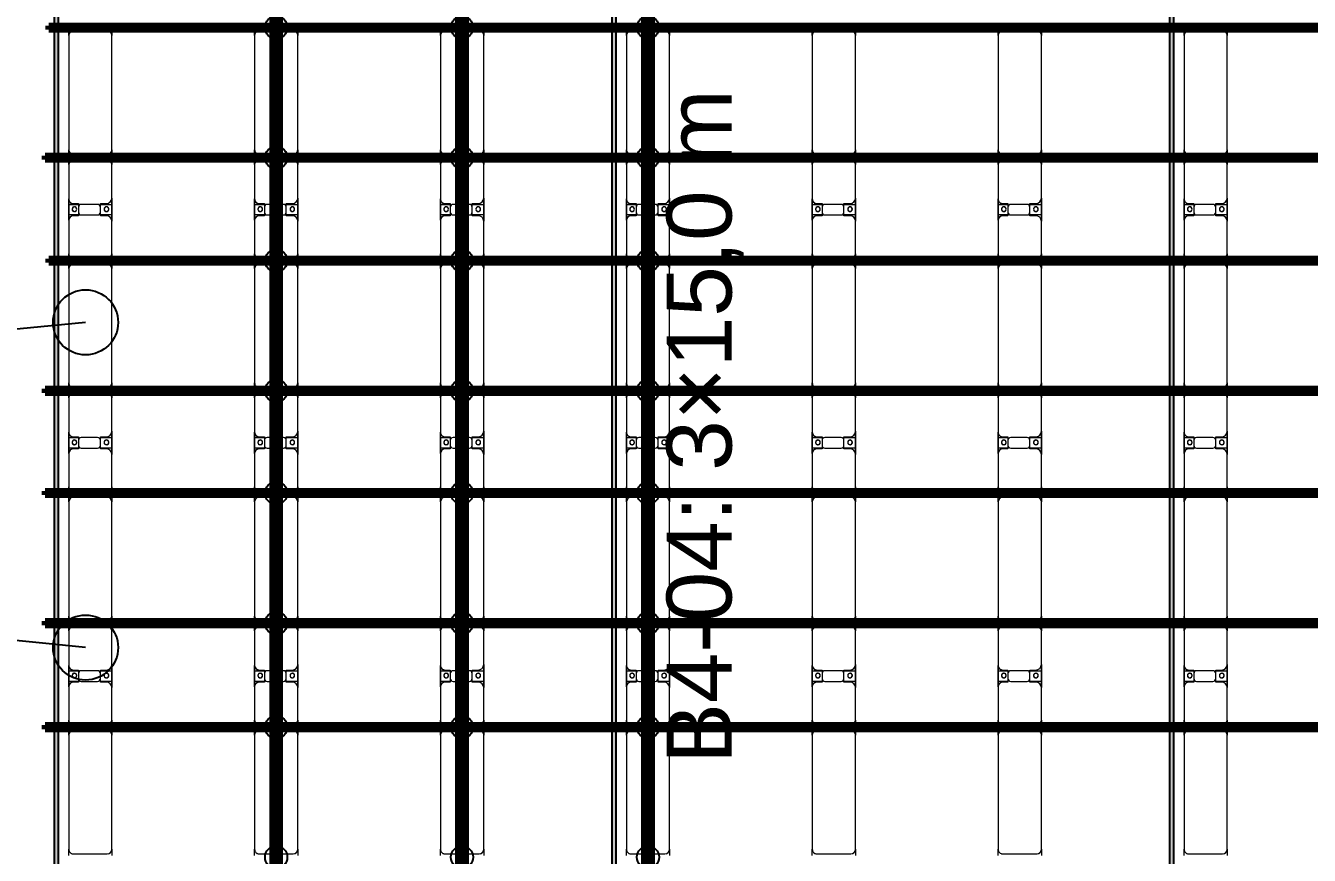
# Model space of a CAD drawing. Header units: millimetres. Extents: x -291190 to 146725, y 19759 to 185158.
# Drawn here: x -283875 to -270064, y 81913 to 90843 of the extents above; entities that cross this region are included whole.
import ezdxf

# ---------------------------------------------------------------- set-up
doc = ezdxf.new("R2010")
doc.units = ezdxf.units.MM
doc.layers.add('A-GENM', color=13, linetype='Continuous', lineweight=9)
doc.layers.add('S-BEAM', color=12, linetype='Continuous', lineweight=9)
for name, color, linetype in [('GC-BICH NEO', 6, 'Continuous'), ('GC-DAY NEO', 5, 'Continuous'), ('GC-GHI CHU', 2, 'Continuous'), ('GC-HOP 40x60 GIA CUONG', 1, 'Continuous')]:
    doc.layers.add(name, color=color, linetype=linetype)
doc.styles.add('GC_VN', font='arial.ttf')

# ---------------------------------------------------------------- blocks, each defined once
blk = doc.blocks.new('Dầm C52 - Dầm C52-73881-KHUNG KẾT CẤU BÈ PIN 4')
at = {"layer": 'S-BEAM', "lineweight": 140}
blk.add_hatch(color=1, dxfattribs=at).paths.add_polyline_path([(-173700, 20), (-174540, 20), (-174540, -20), (174540, -20), (174540, 20), (-171883, 20)])
at = {"layer": 'S-BEAM', "color": 1, "lineweight": 140}
for p, q in [((-174540, 20), (174540, 20)), ((174540, 20), (174540, -20)), ((174540, -20), (-174540, -20))]:
    blk.add_line(p, q, dxfattribs=at)
blk = doc.blocks.new('Dầm C52 - Dầm C52-73882-KHUNG KẾT CẤU BÈ PIN 4')
at = {"layer": 'S-BEAM', "lineweight": 140}
blk.add_hatch(color=1, dxfattribs=at).paths.add_polyline_path([(-173700, 20), (-174540, 20), (-174540, -20), (174501, -20), (174501, 20), (-172792, 20)])
at = {"layer": 'S-BEAM', "color": 1, "lineweight": 140}
for p, q in [((-174540, 20), (174501, 20)), ((174501, 20), (174501, -20)), ((174501, -20), (-174540, -20))]:
    blk.add_line(p, q, dxfattribs=at)
blk = doc.blocks.new('Dầm C52 - Dầm C52-V25-KHUNG KẾT CẤU BÈ PIN 4')
at = {"layer": 'S-BEAM', "lineweight": 140}
blk.add_hatch(color=1, dxfattribs=at).paths.add_polyline_path([(-173700, 20), (-174540, 20), (-174540, -20), (174540, -20), (174540, 20), (-172792, 20)])
at = {"layer": 'S-BEAM', "color": 1, "lineweight": 140}
for p, q in [((-174540, 20), (174540, 20)), ((174540, 20), (174540, -20)), ((174540, -20), (-174540, -20))]:
    blk.add_line(p, q, dxfattribs=at)
blk = doc.blocks.new('Dầm C52 - Dầm C52-V27-KHUNG KẾT CẤU BÈ PIN 4')
at = {"layer": 'S-BEAM', "lineweight": 140}
blk.add_hatch(color=1, dxfattribs=at).paths.add_polyline_path([(-173700, 20), (-174540, 20), (-174540, -20), (174540, -20), (174540, 20), (131423, 20), (131423, 1), (129823, 1), (129823, 20), (-172792, 20)])
at = {"layer": 'S-BEAM', "color": 1, "lineweight": 140}
for p, q in [((131423, 20), (174540, 20)), ((174540, 20), (174540, -20)), ((174540, -20), (-174540, -20))]:
    blk.add_line(p, q, dxfattribs=at)
blk = doc.blocks.new('Dai phao do pin - DẢI PHAO ĐỠ PIN-V47-KHUNG KẾT CẤU BÈ PIN 4')
at = {"layer": 'A-GENM', "color": 7}
for p, q in [((44495, 242), (44560, 242)), ((44495, 242), (44560, 242)), ((44510, 192), (44510, -173)), ((45790, 242), (44560, 242)), ((45790, 242), (45855, 242)), ((45790, 242), (45855, 242)), ((45840, -173), (45840, 192)), ((45895, 242), (45950, 242)), ((45895, 242), (45950, 242)), ((45900, 192), (45900, -173)), ((46310, 242), (45950, 242)), ((46310, 242), (46492, 242)), ((46492, 242), (46310, 242)), ((46370, 118), (46370, 182)), ((46378, 242), (46560, 242)), ((46378, 116), (46378, 242)), ((46560, 242), (46378, 242)), ((46492, 242), (46492, 116)), ((46500, 182), (46500, 118)), ((46910, 242), (46560, 242)), ((46910, 242), (46965, 242)), ((46910, 242), (46965, 242)), ((46960, -173), (46960, 192)), ((47005, 242), (47070, 242)), ((47005, 242), (47070, 242)), ((47020, 192), (47020, -173)), ((48300, 242), (47070, 242)), ((48300, 242), (48365, 242)), ((48300, 242), (48365, 242)), ((48350, -173), (48350, 192)), ((48405, 242), (48460, 242)), ((48405, 242), (48460, 242)), ((48410, 192), (48410, -173)), ((48820, 242), (48460, 242)), ((48820, 242), (49002, 242)), ((49002, 242), (48820, 242)), ((48880, 118), (48880, 182)), ((48888, 242), (49070, 242)), ((48888, 116), (48888, 242)), ((49070, 242), (48888, 242)), ((49002, 242), (49002, 116)), ((49010, 182), (49010, 118)), ((49420, 242), (49070, 242)), ((49420, 242), (49467, 242)), ((49420, 242), (49467, 242)), ((49507, 242), (49580, 242)), ((49507, 242), (49580, 242)), ((49530, 192), (49530, -173)), ((50810, 242), (49580, 242)), ((50810, 242), (50867, 242)), ((50810, 242), (50867, 242)), ((50860, -173), (50860, 192)), ((50907, 242), (50970, 242)), ((50907, 242), (50970, 242)), ((50920, 192), (50920, -173)), ((51330, 242), (50970, 242)), ((51330, 242), (51512, 242)), ((51512, 242), (51330, 242)), ((51390, 118), (51390, 182)), ((51398, 242), (51580, 242)), ((51398, 116), (51398, 242)), ((51580, 242), (51398, 242)), ((51512, 242), (51512, 116)), ((51520, 182), (51520, 118)), ((51930, 242), (51580, 242)), ((51930, 242), (51985, 242)), ((51930, 242), (51985, 242)), ((51980, -173), (51980, 192)), ((52025, 242), (52090, 242)), ((52025, 242), (52090, 242)), ((52040, 192), (52040, -173)), ((53320, 242), (52090, 242)), ((53320, 242), (53385, 242)), ((53320, 242), (53385, 242)), ((53370, -173), (53370, 192)), ((46462, 118), (46370, 118)), ((46378, 88), (46378, -88)), ((46500, 118), (46408, 118)), ((46492, -88), (46492, 88)), ((48972, 118), (48880, 118)), ((48888, 88), (48888, -88)), ((49010, 118), (48918, 118)), ((49002, -88), (49002, 88)), ((51482, 118), (51390, 118)), ((51398, 88), (51398, -88)), ((51520, 118), (51428, 118)), ((51512, -88), (51512, 88)), ((46370, -173), (46370, -118)), ((46370, -118), (46462, -118)), ((46378, -223), (46378, -116)), ((46408, -118), (46500, -118)), ((46492, -116), (46492, -223)), ((46500, -118), (46500, -173)), ((48880, -173), (48880, -118)), ((48880, -118), (48972, -118)), ((48888, -223), (48888, -116)), ((48918, -118), (49010, -118)), ((49002, -116), (49002, -223)), ((49010, -118), (49010, -173)), ((51390, -173), (51390, -118)), ((51390, -118), (51482, -118)), ((51398, -223), (51398, -116)), ((51428, -118), (51520, -118)), ((51512, -116), (51512, -223)), ((51520, -118), (51520, -173)), ((44560, -223), (44495, -223)), ((44560, -223), (44495, -223)), ((44560, -223), (45790, -223)), ((45855, -223), (45790, -223)), ((45855, -223), (45790, -223)), ((45950, -223), (45895, -223)), ((45950, -223), (45895, -223)), ((45950, -223), (46320, -223)), ((46492, -223), (46320, -223)), ((46320, -223), (46492, -223)), ((46378, -169), (46378, -202)), ((46550, -223), (46378, -223)), ((46378, -223), (46550, -223)), ((46550, -223), (46910, -223)), ((46965, -223), (46910, -223)), ((46965, -223), (46910, -223)), ((47070, -223), (47005, -223)), ((47070, -223), (47005, -223)), ((47070, -223), (48300, -223)), ((48365, -223), (48300, -223)), ((48365, -223), (48300, -223)), ((48460, -223), (48405, -223)), ((48460, -223), (48405, -223)), ((48460, -223), (48830, -223)), ((49002, -223), (48830, -223)), ((48830, -223), (49002, -223)), ((48888, -169), (48888, -202)), ((49060, -223), (48888, -223)), ((48888, -223), (49060, -223)), ((49060, -223), (49420, -223)), ((49467, -223), (49420, -223)), ((49467, -223), (49420, -223)), ((49580, -223), (49507, -223)), ((49580, -223), (49507, -223)), ((49580, -223), (50810, -223)), ((50867, -223), (50810, -223)), ((50867, -223), (50810, -223)), ((50970, -223), (50907, -223)), ((50970, -223), (50907, -223)), ((50970, -223), (51340, -223)), ((51512, -223), (51340, -223)), ((51340, -223), (51512, -223)), ((51398, -169), (51398, -202)), ((51570, -223), (51398, -223)), ((51398, -223), (51570, -223)), ((51570, -223), (51930, -223)), ((51985, -223), (51930, -223)), ((51985, -223), (51930, -223)), ((52090, -223), (52025, -223)), ((52090, -223), (52025, -223)), ((52090, -223), (53320, -223)), ((53385, -223), (53320, -223)), ((53385, -223), (53320, -223))]:
    blk.add_line(p, q, dxfattribs=at)
for centre, radius, start, end in [((44560, 192), 50, 90, 180), ((44560, 192), 50, 150, 180), ((44560, 192), 50, 105, 120), ((45790, 192), 50, 45, 90), ((45790, 192), 50, 60, 90), ((45790, 192), 50, 360, 44.9958), ((45790, 192), 50, 15, 30), ((45950, 192), 50, 90, 180), ((45950, 192), 50, 105, 180), ((46310, 182), 60, 360, 90), ((46310, 182), 60, 45, 60), ((46310, 182), 60, 360, 60), ((46310, 182), 60, 45, 60), ((46429, 183), 25, 0, 180), ((46429, 183), 25, 360, 165), ((46429, 183), 25, 180, 360), ((46431, 183), 25, 360, 180), ((46431, 183), 25, 90, 180), ((46431, 183), 25, 180, 0), ((46431, 183), 25, 180, 270), ((46429, 183), 25, 210, 255), ((46429, 183), 25, 270, 360), ((46431, 183), 25, 15, 75), ((46431, 183), 25, 285, 330), ((46560, 182), 60, 90, 180), ((46560, 182), 60, 120, 180), ((46910, 192), 50, 360, 90), ((46910, 192), 50, 360, 75), ((47070, 192), 50, 90, 180), ((47070, 192), 50, 150, 180), ((47070, 192), 50, 105, 120), ((48300, 192), 50, 360, 90), ((48300, 192), 50, 60, 90), ((48300, 192), 50, 15, 30), ((48460, 192), 50, 90, 180), ((48460, 192), 50, 105, 180), ((48820, 182), 60, 360, 90), ((48820, 182), 60, 45, 60), ((48820, 182), 60, 360, 60), ((48820, 182), 60, 45, 60), ((48939, 183), 25, 0, 180), ((48939, 183), 25, 360, 165), ((48939, 183), 25, 180, 0), ((48941, 183), 25, 360, 180), ((48941, 183), 25, 90, 180), ((48941, 183), 25, 180, 0), ((48941, 183), 25, 180, 270), ((48939, 183), 25, 210, 255), ((48939, 183), 25, 270, 360), ((48941, 183), 25, 15, 75), ((48941, 183), 25, 285, 330), ((49070, 182), 60, 90, 180), ((49070, 182), 60, 120, 180), ((49420, 192), 50, 30, 90), ((49420, 192), 50, 30, 75), ((49580, 192), 50, 90, 180), ((49580, 192), 50, 150, 180), ((49580, 192), 50, 105, 120), ((50810, 192), 50, 360, 90), ((50810, 192), 50, 60, 90), ((50810, 192), 50, 15, 30), ((50970, 192), 50, 90, 180), ((50970, 192), 50, 105, 180), ((51330, 182), 60, 360, 90), ((51330, 182), 60, 45, 60), ((51330, 182), 60, 360, 60), ((51330, 182), 60, 45, 60), ((51449, 183), 25, 0, 180), ((51449, 183), 25, 360, 165), ((51449, 183), 25, 180, 0), ((51451, 183), 25, 360, 180), ((51451, 183), 25, 90, 180), ((51451, 183), 25, 180, 0), ((51451, 183), 25, 180, 270), ((51449, 183), 25, 210, 255), ((51449, 183), 25, 270, 360), ((51451, 183), 25, 15, 75), ((51451, 183), 25, 285, 330), ((51580, 182), 60, 90, 180), ((51580, 182), 60, 120, 180), ((51930, 192), 50, 360, 90), ((51930, 192), 50, 360, 75), ((52090, 192), 50, 90, 180), ((52090, 192), 50, 150, 180), ((52090, 192), 50, 105, 120), ((53320, 192), 50, 360, 90), ((53320, 192), 50, 60, 90), ((53320, 192), 50, 15, 30), ((46408, 88), 30, 90, 180), ((46462, 88), 30, 360, 90), ((48918, 88), 30, 90, 180), ((48972, 88), 30, 360, 90), ((51428, 88), 30, 90, 180), ((51482, 88), 30, 360, 90), ((46408, -88), 30, 180, 270), ((46429, -162), 25, 0, 180), ((46429, -162), 25, 105, 165), ((46431, -162), 25, 0, 180), ((46431, -162), 25, 105, 180), ((46429, -162), 25, 360, 75), ((46431, -162), 25, 15, 75), ((46462, -88), 30, 270, 360), ((48918, -88), 30, 180, 270), ((48939, -162), 25, 0, 180), ((48939, -162), 25, 105, 165), ((48941, -162), 25, 0, 180), ((48941, -162), 25, 105, 180), ((48939, -162), 25, 360, 75), ((48941, -162), 25, 15, 75), ((48972, -88), 30, 270, 360), ((51428, -88), 30, 180, 270), ((51449, -162), 25, 0, 180), ((51449, -162), 25, 105, 165), ((51451, -162), 25, 0, 180), ((51451, -162), 25, 105, 180), ((51449, -162), 25, 360, 75), ((51451, -162), 25, 15, 75), ((51482, -88), 30, 270, 360), ((44560, -173), 50, 180, 270), ((44560, -173), 50, 180, 210), ((44560, -173), 50, 240, 270), ((45790, -173), 50, 270, 315), ((45790, -173), 50, 285, 300), ((45790, -173), 50, 315.0042, 360), ((45790, -173), 50, 330, 360), ((45950, -173), 50, 180, 270), ((45950, -173), 50, 180, 255), ((46320, -173), 50, 270, 360), ((46320, -173), 50, 285, 360), ((46320, -173), 50, 315, 0), ((46320, -173), 50, 315, 0), ((46429, -162), 25, 180, 360), ((46429, -162), 25, 195, 360), ((46431, -162), 25, 180, 0), ((46431, -162), 25, 180, 270), ((46431, -162), 25, 285, 345), ((46550, -173), 50, 180, 270), ((46550, -173), 50, 180, 255), ((46550, -173), 50, 210, 225), ((46550, -173), 50, 210, 225), ((46910, -173), 50, 270, 360), ((46910, -173), 50, 285, 360), ((47070, -173), 50, 180, 270), ((47070, -173), 50, 180, 210), ((47070, -173), 50, 240, 270), ((48300, -173), 50, 270, 360), ((48300, -173), 50, 285, 300), ((48300, -173), 50, 330, 360), ((48460, -173), 50, 180, 270), ((48460, -173), 50, 180, 255), ((48830, -173), 50, 270, 360), ((48830, -173), 50, 285, 360), ((48830, -173), 50, 315, 0), ((48830, -173), 50, 315, 0), ((48939, -162), 25, 180, 0), ((48939, -162), 25, 195, 360), ((48941, -162), 25, 180, 0), ((48941, -162), 25, 180, 270), ((48941, -162), 25, 285, 345), ((49060, -173), 50, 180, 270), ((49060, -173), 50, 180, 255), ((49060, -173), 50, 210, 225), ((49060, -173), 50, 210, 225), ((49420, -173), 50, 270, 330), ((49420, -173), 50, 285, 330), ((49580, -173), 50, 180, 270), ((49580, -173), 50, 180, 210), ((49580, -173), 50, 240, 270), ((50810, -173), 50, 270, 360), ((50810, -173), 50, 285, 300), ((50810, -173), 50, 330, 360), ((50970, -173), 50, 180, 270), ((50970, -173), 50, 180, 255), ((51340, -173), 50, 270, 360), ((51340, -173), 50, 285, 360), ((51340, -173), 50, 315, 0), ((51340, -173), 50, 315, 0), ((51449, -162), 25, 180, 0), ((51449, -162), 25, 195, 360), ((51451, -162), 25, 180, 0), ((51451, -162), 25, 180, 270), ((51451, -162), 25, 285, 345), ((51570, -173), 50, 180, 270), ((51570, -173), 50, 180, 255), ((51570, -173), 50, 210, 225), ((51570, -173), 50, 210, 225), ((51930, -173), 50, 270, 360), ((51930, -173), 50, 285, 360), ((52090, -173), 50, 180, 270), ((52090, -173), 50, 180, 210), ((52090, -173), 50, 240, 270), ((53320, -173), 50, 270, 360), ((53320, -173), 50, 285, 300), ((53320, -173), 50, 330, 360)]:
    blk.add_arc(centre, radius, start, end, dxfattribs=at)
blk = doc.blocks.new('Dai phao do pin - DẢI PHAO ĐỠ PIN-V52-KHUNG KẾT CẤU BÈ PIN 4')
at = {"layer": 'A-GENM', "color": 7}
for p, q in [((44495, 242), (44560, 242)), ((44495, 242), (44560, 242)), ((44510, 192), (44510, -173)), ((45790, 242), (44560, 242)), ((45790, 242), (45855, 242)), ((45790, 242), (45855, 242)), ((45840, -173), (45840, 192)), ((45895, 242), (45950, 242)), ((45895, 242), (45950, 242)), ((45900, 192), (45900, -173)), ((46310, 242), (45950, 242)), ((46310, 242), (46492, 242)), ((46492, 242), (46310, 242)), ((46370, 118), (46370, 182)), ((46378, 242), (46560, 242)), ((46378, 116), (46378, 242)), ((46560, 242), (46378, 242)), ((46492, 242), (46492, 116)), ((46500, 182), (46500, 118)), ((46910, 242), (46560, 242)), ((46910, 242), (46965, 242)), ((46910, 242), (46965, 242)), ((46960, -173), (46960, 192)), ((47005, 242), (47070, 242)), ((47005, 242), (47070, 242)), ((47020, 192), (47020, -173)), ((48300, 242), (47070, 242)), ((48300, 242), (48365, 242)), ((48300, 242), (48365, 242)), ((48350, -173), (48350, 192)), ((48405, 242), (48460, 242)), ((48405, 242), (48460, 242)), ((48410, 192), (48410, -173)), ((48820, 242), (48460, 242)), ((48820, 242), (49002, 242)), ((49002, 242), (48820, 242)), ((48880, 118), (48880, 182)), ((48888, 242), (49070, 242)), ((48888, 116), (48888, 242)), ((49070, 242), (48888, 242)), ((49002, 242), (49002, 116)), ((49010, 182), (49010, 118)), ((49420, 242), (49070, 242)), ((49420, 242), (49467, 242)), ((49420, 242), (49467, 242)), ((49507, 242), (49580, 242)), ((49507, 242), (49580, 242)), ((49530, 192), (49530, -173)), ((50810, 242), (49580, 242)), ((50810, 242), (50867, 242)), ((50810, 242), (50867, 242)), ((50860, -173), (50860, 192)), ((50907, 242), (50970, 242)), ((50907, 242), (50970, 242)), ((50920, 192), (50920, -173)), ((51330, 242), (50970, 242)), ((51330, 242), (51512, 242)), ((51512, 242), (51330, 242)), ((51390, 118), (51390, 182)), ((51398, 242), (51580, 242)), ((51398, 116), (51398, 242)), ((51580, 242), (51398, 242)), ((51512, 242), (51512, 116)), ((51520, 182), (51520, 118)), ((51930, 242), (51580, 242)), ((51930, 242), (51985, 242)), ((51930, 242), (51985, 242)), ((51980, -173), (51980, 192)), ((52025, 242), (52090, 242)), ((52025, 242), (52090, 242)), ((52040, 192), (52040, -173)), ((53320, 242), (52090, 242)), ((53320, 242), (53385, 242)), ((53320, 242), (53385, 242)), ((53370, -173), (53370, 192)), ((46462, 118), (46370, 118)), ((46378, 88), (46378, -88)), ((46500, 118), (46408, 118)), ((46492, -88), (46492, 88)), ((48972, 118), (48880, 118)), ((48888, 88), (48888, -88)), ((49010, 118), (48918, 118)), ((49002, -88), (49002, 88)), ((51482, 118), (51390, 118)), ((51398, 88), (51398, -88)), ((51520, 118), (51428, 118)), ((51512, -88), (51512, 88)), ((46370, -173), (46370, -118)), ((46370, -118), (46462, -118)), ((46378, -223), (46378, -116)), ((46408, -118), (46500, -118)), ((46492, -116), (46492, -223)), ((46500, -118), (46500, -173)), ((48880, -173), (48880, -118)), ((48880, -118), (48972, -118)), ((48888, -223), (48888, -116)), ((48918, -118), (49010, -118)), ((49002, -116), (49002, -223)), ((49010, -118), (49010, -173)), ((51390, -173), (51390, -118)), ((51390, -118), (51482, -118)), ((51398, -223), (51398, -116)), ((51428, -118), (51520, -118)), ((51512, -116), (51512, -223)), ((51520, -118), (51520, -173)), ((44560, -223), (44495, -223)), ((44560, -223), (44495, -223)), ((44560, -223), (45790, -223)), ((45855, -223), (45790, -223)), ((45855, -223), (45790, -223)), ((45950, -223), (45895, -223)), ((45950, -223), (45895, -223)), ((45950, -223), (46320, -223)), ((46492, -223), (46320, -223)), ((46320, -223), (46492, -223)), ((46378, -169), (46378, -202)), ((46550, -223), (46378, -223)), ((46378, -223), (46550, -223)), ((46550, -223), (46910, -223)), ((46965, -223), (46910, -223)), ((46965, -223), (46910, -223)), ((47070, -223), (47005, -223)), ((47070, -223), (47005, -223)), ((47070, -223), (48300, -223)), ((48365, -223), (48300, -223)), ((48365, -223), (48300, -223)), ((48460, -223), (48405, -223)), ((48460, -223), (48405, -223)), ((48460, -223), (48830, -223)), ((49002, -223), (48830, -223)), ((48830, -223), (49002, -223)), ((48888, -169), (48888, -202)), ((49060, -223), (48888, -223)), ((48888, -223), (49060, -223)), ((49060, -223), (49420, -223)), ((49467, -223), (49420, -223)), ((49467, -223), (49420, -223)), ((49580, -223), (49507, -223)), ((49580, -223), (49507, -223)), ((49580, -223), (50810, -223)), ((50867, -223), (50810, -223)), ((50867, -223), (50810, -223)), ((50970, -223), (50907, -223)), ((50970, -223), (50907, -223)), ((50970, -223), (51340, -223)), ((51512, -223), (51340, -223)), ((51340, -223), (51512, -223)), ((51398, -169), (51398, -202)), ((51570, -223), (51398, -223)), ((51398, -223), (51570, -223)), ((51570, -223), (51930, -223)), ((51985, -223), (51930, -223)), ((51985, -223), (51930, -223)), ((52090, -223), (52025, -223)), ((52090, -223), (52025, -223)), ((52090, -223), (53320, -223)), ((53385, -223), (53320, -223)), ((53385, -223), (53320, -223))]:
    blk.add_line(p, q, dxfattribs=at)
for centre, radius, start, end in [((44560, 192), 50, 90, 180), ((44560, 192), 50, 150, 180), ((44560, 192), 50, 105, 120), ((45790, 192), 50, 45, 90), ((45790, 192), 50, 60, 90), ((45790, 192), 50, 360, 44.9958), ((45790, 192), 50, 15, 30), ((45950, 192), 50, 90, 180), ((45950, 192), 50, 105, 180), ((46310, 182), 60, 360, 90), ((46310, 182), 60, 45, 60), ((46310, 182), 60, 360, 60), ((46310, 182), 60, 45, 60), ((46429, 183), 25, 0, 180), ((46429, 183), 25, 360, 165), ((46429, 183), 25, 180, 360), ((46431, 183), 25, 360, 180), ((46431, 183), 25, 90, 180), ((46431, 183), 25, 180, 0), ((46431, 183), 25, 180, 270), ((46429, 183), 25, 210, 255), ((46429, 183), 25, 270, 360), ((46431, 183), 25, 15, 75), ((46431, 183), 25, 285, 330), ((46560, 182), 60, 90, 180), ((46560, 182), 60, 120, 180), ((46910, 192), 50, 360, 90), ((46910, 192), 50, 360, 75), ((47070, 192), 50, 90, 180), ((47070, 192), 50, 150, 180), ((47070, 192), 50, 105, 120), ((48300, 192), 50, 360, 90), ((48300, 192), 50, 60, 90), ((48300, 192), 50, 15, 30), ((48460, 192), 50, 90, 180), ((48460, 192), 50, 105, 180), ((48820, 182), 60, 360, 90), ((48820, 182), 60, 45, 60), ((48820, 182), 60, 360, 60), ((48820, 182), 60, 45, 60), ((48939, 183), 25, 0, 180), ((48939, 183), 25, 360, 165), ((48939, 183), 25, 180, 0), ((48941, 183), 25, 360, 180), ((48941, 183), 25, 90, 180), ((48941, 183), 25, 180, 0), ((48941, 183), 25, 180, 270), ((48939, 183), 25, 210, 255), ((48939, 183), 25, 270, 360), ((48941, 183), 25, 15, 75), ((48941, 183), 25, 285, 330), ((49070, 182), 60, 90, 180), ((49070, 182), 60, 120, 180), ((49420, 192), 50, 30, 90), ((49420, 192), 50, 30, 75), ((49580, 192), 50, 90, 180), ((49580, 192), 50, 150, 180), ((49580, 192), 50, 105, 120), ((50810, 192), 50, 360, 90), ((50810, 192), 50, 60, 90), ((50810, 192), 50, 15, 30), ((50970, 192), 50, 90, 180), ((50970, 192), 50, 105, 180), ((51330, 182), 60, 360, 90), ((51330, 182), 60, 45, 60), ((51330, 182), 60, 360, 60), ((51330, 182), 60, 45, 60), ((51449, 183), 25, 0, 180), ((51449, 183), 25, 360, 165), ((51449, 183), 25, 180, 0), ((51451, 183), 25, 360, 180), ((51451, 183), 25, 90, 180), ((51451, 183), 25, 180, 0), ((51451, 183), 25, 180, 270), ((51449, 183), 25, 210, 255), ((51449, 183), 25, 270, 360), ((51451, 183), 25, 15, 75), ((51451, 183), 25, 285, 330), ((51580, 182), 60, 90, 180), ((51580, 182), 60, 120, 180), ((51930, 192), 50, 360, 90), ((51930, 192), 50, 360, 75), ((52090, 192), 50, 90, 180), ((52090, 192), 50, 150, 180), ((52090, 192), 50, 105, 120), ((53320, 192), 50, 360, 90), ((53320, 192), 50, 60, 90), ((53320, 192), 50, 15, 30), ((46408, 88), 30, 90, 180), ((46462, 88), 30, 360, 90), ((48918, 88), 30, 90, 180), ((48972, 88), 30, 360, 90), ((51428, 88), 30, 90, 180), ((51482, 88), 30, 360, 90), ((46408, -88), 30, 180, 270), ((46429, -162), 25, 0, 180), ((46429, -162), 25, 105, 165), ((46431, -162), 25, 0, 180), ((46431, -162), 25, 105, 180), ((46429, -162), 25, 360, 75), ((46431, -162), 25, 15, 75), ((46462, -88), 30, 270, 360), ((48918, -88), 30, 180, 270), ((48939, -162), 25, 0, 180), ((48939, -162), 25, 105, 165), ((48941, -162), 25, 0, 180), ((48941, -162), 25, 105, 180), ((48939, -162), 25, 360, 75), ((48941, -162), 25, 15, 75), ((48972, -88), 30, 270, 360), ((51428, -88), 30, 180, 270), ((51449, -162), 25, 0, 180), ((51449, -162), 25, 105, 165), ((51451, -162), 25, 0, 180), ((51451, -162), 25, 105, 180), ((51449, -162), 25, 360, 75), ((51451, -162), 25, 15, 75), ((51482, -88), 30, 270, 360), ((44560, -173), 50, 180, 270), ((44560, -173), 50, 180, 195), ((44560, -173), 50, 240, 270), ((45790, -173), 50, 270, 315), ((45790, -173), 50, 285, 300), ((45790, -173), 50, 315.0042, 360), ((45790, -173), 50, 345, 360), ((45950, -173), 50, 180, 270), ((45950, -173), 50, 180, 255), ((46320, -173), 50, 270, 360), ((46320, -173), 50, 285, 360), ((46320, -173), 50, 315, 0), ((46320, -173), 50, 315, 0), ((46429, -162), 25, 180, 360), ((46429, -162), 25, 195, 360), ((46431, -162), 25, 180, 0), ((46431, -162), 25, 180, 270), ((46431, -162), 25, 285, 345), ((46550, -173), 50, 180, 270), ((46550, -173), 50, 180, 255), ((46550, -173), 50, 210, 225), ((46550, -173), 50, 210, 225), ((46910, -173), 50, 270, 360), ((46910, -173), 50, 285, 360), ((47070, -173), 50, 180, 270), ((47070, -173), 50, 180, 195), ((47070, -173), 50, 240, 270), ((48300, -173), 50, 270, 360), ((48300, -173), 50, 285, 300), ((48300, -173), 50, 345, 360), ((48460, -173), 50, 180, 270), ((48460, -173), 50, 180, 255), ((48830, -173), 50, 270, 360), ((48830, -173), 50, 285, 360), ((48830, -173), 50, 315, 0), ((48830, -173), 50, 315, 0), ((48939, -162), 25, 180, 0), ((48939, -162), 25, 195, 360), ((48941, -162), 25, 180, 0), ((48941, -162), 25, 180, 270), ((48941, -162), 25, 285, 345), ((49060, -173), 50, 180, 270), ((49060, -173), 50, 180, 255), ((49060, -173), 50, 210, 225), ((49060, -173), 50, 210, 225), ((49420, -173), 50, 270, 340.2598), ((49420, -173), 50, 285, 340.2598), ((49580, -173), 50, 180, 270), ((49580, -173), 50, 180, 195), ((49580, -173), 50, 240, 270), ((50810, -173), 50, 270, 360), ((50810, -173), 50, 285, 300), ((50810, -173), 50, 345, 360), ((50970, -173), 50, 180, 270), ((50970, -173), 50, 180, 255), ((51340, -173), 50, 270, 360), ((51340, -173), 50, 285, 360), ((51340, -173), 50, 315, 0), ((51340, -173), 50, 315, 0), ((51449, -162), 25, 180, 0), ((51449, -162), 25, 195, 360), ((51451, -162), 25, 180, 0), ((51451, -162), 25, 180, 270), ((51451, -162), 25, 285, 345), ((51570, -173), 50, 180, 270), ((51570, -173), 50, 180, 255), ((51570, -173), 50, 210, 225), ((51570, -173), 50, 210, 225), ((51930, -173), 50, 270, 360), ((51930, -173), 50, 285, 360), ((52090, -173), 50, 180, 270), ((52090, -173), 50, 180, 195), ((52090, -173), 50, 240, 270), ((53320, -173), 50, 270, 360), ((53320, -173), 50, 285, 300), ((53320, -173), 50, 345, 360)]:
    blk.add_arc(centre, radius, start, end, dxfattribs=at)
blk = doc.blocks.new('Dai phao do pin - DẢI PHAO ĐỠ PIN-V53-KHUNG KẾT CẤU BÈ PIN 4')
at = {"layer": 'A-GENM', "color": 7}
for p, q in [((44495, 242), (44560, 242)), ((44495, 242), (44560, 242)), ((44510, 192), (44510, -173)), ((45790, 242), (44560, 242)), ((45790, 242), (45855, 242)), ((45790, 242), (45855, 242)), ((45840, -173), (45840, 192)), ((45895, 242), (45950, 242)), ((45895, 242), (45950, 242)), ((45900, 192), (45900, -173)), ((46310, 242), (45950, 242)), ((46310, 242), (46492, 242)), ((46492, 242), (46310, 242)), ((46370, 118), (46370, 182)), ((46378, 242), (46560, 242)), ((46378, 116), (46378, 242)), ((46560, 242), (46378, 242)), ((46492, 242), (46492, 116)), ((46500, 182), (46500, 118)), ((46910, 242), (46560, 242)), ((46910, 242), (46965, 242)), ((46910, 242), (46965, 242)), ((46960, -173), (46960, 192)), ((47005, 242), (47070, 242)), ((47005, 242), (47070, 242)), ((47020, 192), (47020, -173)), ((48300, 242), (47070, 242)), ((48300, 242), (48365, 242)), ((48300, 242), (48365, 242)), ((48350, -173), (48350, 192)), ((48405, 242), (48460, 242)), ((48405, 242), (48460, 242)), ((48410, 192), (48410, -173)), ((48820, 242), (48460, 242)), ((48820, 242), (49002, 242)), ((49002, 242), (48820, 242)), ((48880, 118), (48880, 182)), ((48888, 242), (49070, 242)), ((48888, 116), (48888, 242)), ((49070, 242), (48888, 242)), ((49002, 242), (49002, 116)), ((49010, 182), (49010, 118)), ((49420, 242), (49070, 242)), ((49420, 242), (49467, 242)), ((49420, 242), (49467, 242)), ((49507, 242), (49580, 242)), ((49507, 242), (49580, 242)), ((49530, 192), (49530, -173)), ((50810, 242), (49580, 242)), ((50810, 242), (50867, 242)), ((50810, 242), (50867, 242)), ((50860, -173), (50860, 192)), ((50907, 242), (50970, 242)), ((50907, 242), (50970, 242)), ((50920, 192), (50920, -173)), ((51330, 242), (50970, 242)), ((51330, 242), (51512, 242)), ((51512, 242), (51330, 242)), ((51390, 118), (51390, 182)), ((51398, 242), (51580, 242)), ((51398, 116), (51398, 242)), ((51580, 242), (51398, 242)), ((51512, 242), (51512, 116)), ((51520, 182), (51520, 118)), ((51930, 242), (51580, 242)), ((51930, 242), (51985, 242)), ((51930, 242), (51985, 242)), ((51980, -173), (51980, 192)), ((52025, 242), (52090, 242)), ((52025, 242), (52090, 242)), ((52040, 192), (52040, -173)), ((53320, 242), (52090, 242)), ((53320, 242), (53385, 242)), ((53320, 242), (53385, 242)), ((53370, -173), (53370, 192)), ((46462, 118), (46370, 118)), ((46378, 88), (46378, -88)), ((46500, 118), (46408, 118)), ((46492, -88), (46492, 88)), ((48972, 118), (48880, 118)), ((48888, 88), (48888, -88)), ((49010, 118), (48918, 118)), ((49002, -88), (49002, 88)), ((51482, 118), (51390, 118)), ((51398, 88), (51398, -88)), ((51520, 118), (51428, 118)), ((51512, -88), (51512, 88)), ((46370, -173), (46370, -118)), ((46370, -118), (46462, -118)), ((46378, -223), (46378, -116)), ((46408, -118), (46500, -118)), ((46492, -116), (46492, -223)), ((46500, -118), (46500, -173)), ((48880, -173), (48880, -118)), ((48880, -118), (48972, -118)), ((48888, -223), (48888, -116)), ((48918, -118), (49010, -118)), ((49002, -116), (49002, -223)), ((49010, -118), (49010, -173)), ((51390, -173), (51390, -118)), ((51390, -118), (51482, -118)), ((51398, -223), (51398, -116)), ((51428, -118), (51520, -118)), ((51512, -116), (51512, -223)), ((51520, -118), (51520, -173)), ((44560, -223), (44495, -223)), ((44560, -223), (44495, -223)), ((44560, -223), (45790, -223)), ((45855, -223), (45790, -223)), ((45855, -223), (45790, -223)), ((45950, -223), (45895, -223)), ((45950, -223), (45895, -223)), ((45950, -223), (46320, -223)), ((46492, -223), (46320, -223)), ((46320, -223), (46492, -223)), ((46378, -169), (46378, -202)), ((46550, -223), (46378, -223)), ((46378, -223), (46550, -223)), ((46550, -223), (46910, -223)), ((46965, -223), (46910, -223)), ((46965, -223), (46910, -223)), ((47070, -223), (47005, -223)), ((47070, -223), (47005, -223)), ((47070, -223), (48300, -223)), ((48365, -223), (48300, -223)), ((48365, -223), (48300, -223)), ((48460, -223), (48405, -223)), ((48460, -223), (48405, -223)), ((48460, -223), (48830, -223)), ((49002, -223), (48830, -223)), ((48830, -223), (49002, -223)), ((48888, -169), (48888, -202)), ((49060, -223), (48888, -223)), ((48888, -223), (49060, -223)), ((49060, -223), (49420, -223)), ((49467, -223), (49420, -223)), ((49467, -223), (49420, -223)), ((49580, -223), (49507, -223)), ((49580, -223), (49507, -223)), ((49580, -223), (50810, -223)), ((50867, -223), (50810, -223)), ((50867, -223), (50810, -223)), ((50970, -223), (50907, -223)), ((50970, -223), (50907, -223)), ((50970, -223), (51340, -223)), ((51512, -223), (51340, -223)), ((51340, -223), (51512, -223)), ((51398, -169), (51398, -202)), ((51570, -223), (51398, -223)), ((51398, -223), (51570, -223)), ((51570, -223), (51930, -223)), ((51985, -223), (51930, -223)), ((51985, -223), (51930, -223)), ((52090, -223), (52025, -223)), ((52090, -223), (52025, -223)), ((52090, -223), (53320, -223)), ((53385, -223), (53320, -223)), ((53385, -223), (53320, -223))]:
    blk.add_line(p, q, dxfattribs=at)
for centre, radius, start, end in [((44560, 192), 50, 90, 180), ((44560, 192), 50, 150, 180), ((44560, 192), 50, 105, 120), ((45790, 192), 50, 45, 90), ((45790, 192), 50, 60, 90), ((45790, 192), 50, 360, 44.9958), ((45790, 192), 50, 15, 30), ((45950, 192), 50, 90, 180), ((45950, 192), 50, 105, 180), ((46310, 182), 60, 360, 90), ((46310, 182), 60, 45, 60), ((46310, 182), 60, 360, 60), ((46310, 182), 60, 45, 60), ((46429, 183), 25, 0, 180), ((46429, 183), 25, 360, 165), ((46429, 183), 25, 180, 360), ((46431, 183), 25, 360, 180), ((46431, 183), 25, 90, 180), ((46431, 183), 25, 180, 0), ((46431, 183), 25, 180, 270), ((46429, 183), 25, 210, 255), ((46429, 183), 25, 270, 360), ((46431, 183), 25, 15, 75), ((46431, 183), 25, 285, 330), ((46560, 182), 60, 90, 180), ((46560, 182), 60, 120, 180), ((46910, 192), 50, 360, 90), ((46910, 192), 50, 360, 75), ((47070, 192), 50, 90, 180), ((47070, 192), 50, 150, 180), ((47070, 192), 50, 105, 120), ((48300, 192), 50, 360, 90), ((48300, 192), 50, 60, 90), ((48300, 192), 50, 15, 30), ((48460, 192), 50, 90, 180), ((48460, 192), 50, 105, 180), ((48820, 182), 60, 360, 90), ((48820, 182), 60, 45, 60), ((48820, 182), 60, 360, 60), ((48820, 182), 60, 45, 60), ((48939, 183), 25, 0, 180), ((48939, 183), 25, 360, 165), ((48939, 183), 25, 180, 0), ((48941, 183), 25, 360, 180), ((48941, 183), 25, 90, 180), ((48941, 183), 25, 180, 0), ((48941, 183), 25, 180, 270), ((48939, 183), 25, 210, 255), ((48939, 183), 25, 270, 360), ((48941, 183), 25, 15, 75), ((48941, 183), 25, 285, 330), ((49070, 182), 60, 90, 180), ((49070, 182), 60, 120, 180), ((49420, 192), 50, 30, 90), ((49420, 192), 50, 30, 75), ((49580, 192), 50, 90, 180), ((49580, 192), 50, 150, 180), ((49580, 192), 50, 105, 120), ((50810, 192), 50, 360, 90), ((50810, 192), 50, 60, 90), ((50810, 192), 50, 15, 30), ((50970, 192), 50, 90, 180), ((50970, 192), 50, 105, 180), ((51330, 182), 60, 360, 90), ((51330, 182), 60, 45, 60), ((51330, 182), 60, 360, 60), ((51330, 182), 60, 45, 60), ((51449, 183), 25, 0, 180), ((51449, 183), 25, 360, 165), ((51449, 183), 25, 180, 0), ((51451, 183), 25, 360, 180), ((51451, 183), 25, 90, 180), ((51451, 183), 25, 180, 0), ((51451, 183), 25, 180, 270), ((51449, 183), 25, 210, 255), ((51449, 183), 25, 270, 360), ((51451, 183), 25, 15, 75), ((51451, 183), 25, 285, 330), ((51580, 182), 60, 90, 180), ((51580, 182), 60, 120, 180), ((51930, 192), 50, 360, 90), ((51930, 192), 50, 360, 75), ((52090, 192), 50, 90, 180), ((52090, 192), 50, 150, 180), ((52090, 192), 50, 105, 120), ((53320, 192), 50, 360, 90), ((53320, 192), 50, 60, 90), ((53320, 192), 50, 15, 30), ((46408, 88), 30, 90, 180), ((46462, 88), 30, 360, 90), ((48918, 88), 30, 90, 180), ((48972, 88), 30, 360, 90), ((51428, 88), 30, 90, 180), ((51482, 88), 30, 360, 90), ((46408, -88), 30, 180, 270), ((46429, -162), 25, 0, 180), ((46429, -162), 25, 105, 165), ((46431, -162), 25, 0, 180), ((46431, -162), 25, 105, 180), ((46429, -162), 25, 360, 75), ((46431, -162), 25, 15, 75), ((46462, -88), 30, 270, 360), ((48918, -88), 30, 180, 270), ((48939, -162), 25, 0, 180), ((48939, -162), 25, 105, 165), ((48941, -162), 25, 0, 180), ((48941, -162), 25, 105, 180), ((48939, -162), 25, 360, 75), ((48941, -162), 25, 15, 75), ((48972, -88), 30, 270, 360), ((51428, -88), 30, 180, 270), ((51449, -162), 25, 0, 180), ((51449, -162), 25, 105, 165), ((51451, -162), 25, 0, 180), ((51451, -162), 25, 105, 180), ((51449, -162), 25, 360, 75), ((51451, -162), 25, 15, 75), ((51482, -88), 30, 270, 360), ((44560, -173), 50, 180, 270), ((44560, -173), 50, 180, 210), ((44560, -173), 50, 240, 270), ((45790, -173), 50, 270, 315), ((45790, -173), 50, 285, 300), ((45790, -173), 50, 315.0042, 360), ((45790, -173), 50, 330, 360), ((45950, -173), 50, 180, 270), ((45950, -173), 50, 180, 255), ((46320, -173), 50, 270, 360), ((46320, -173), 50, 285, 360), ((46320, -173), 50, 315, 0), ((46320, -173), 50, 315, 0), ((46429, -162), 25, 180, 360), ((46429, -162), 25, 195, 360), ((46431, -162), 25, 180, 0), ((46431, -162), 25, 180, 270), ((46431, -162), 25, 285, 345), ((46550, -173), 50, 180, 270), ((46550, -173), 50, 180, 255), ((46550, -173), 50, 210, 225), ((46550, -173), 50, 210, 225), ((46910, -173), 50, 270, 360), ((46910, -173), 50, 285, 360), ((47070, -173), 50, 180, 270), ((47070, -173), 50, 180, 210), ((47070, -173), 50, 240, 270), ((48300, -173), 50, 270, 360), ((48300, -173), 50, 285, 300), ((48300, -173), 50, 330, 360), ((48460, -173), 50, 180, 270), ((48460, -173), 50, 180, 255), ((48830, -173), 50, 270, 360), ((48830, -173), 50, 285, 360), ((48830, -173), 50, 315, 0), ((48830, -173), 50, 315, 0), ((48939, -162), 25, 180, 0), ((48939, -162), 25, 195, 360), ((48941, -162), 25, 180, 0), ((48941, -162), 25, 180, 270), ((48941, -162), 25, 285, 345), ((49060, -173), 50, 180, 270), ((49060, -173), 50, 180, 255), ((49060, -173), 50, 210, 225), ((49060, -173), 50, 210, 225), ((49420, -173), 50, 270, 330), ((49420, -173), 50, 285, 330), ((49580, -173), 50, 180, 270), ((49580, -173), 50, 180, 210), ((49580, -173), 50, 240, 270), ((50810, -173), 50, 270, 360), ((50810, -173), 50, 285, 300), ((50810, -173), 50, 330, 360), ((50970, -173), 50, 180, 270), ((50970, -173), 50, 180, 255), ((51340, -173), 50, 270, 360), ((51340, -173), 50, 285, 360), ((51340, -173), 50, 315, 0), ((51340, -173), 50, 315, 0), ((51449, -162), 25, 180, 0), ((51449, -162), 25, 195, 360), ((51451, -162), 25, 180, 0), ((51451, -162), 25, 180, 270), ((51451, -162), 25, 285, 345), ((51570, -173), 50, 180, 270), ((51570, -173), 50, 180, 255), ((51570, -173), 50, 210, 225), ((51570, -173), 50, 210, 225), ((51930, -173), 50, 270, 360), ((51930, -173), 50, 285, 360), ((52090, -173), 50, 180, 270), ((52090, -173), 50, 180, 210), ((52090, -173), 50, 240, 270), ((53320, -173), 50, 270, 360), ((53320, -173), 50, 285, 300), ((53320, -173), 50, 330, 360)]:
    blk.add_arc(centre, radius, start, end, dxfattribs=at)
blk = doc.blocks.new('Dai phao do pin - DẢI PHAO ĐỠ PIN-V54-KHUNG KẾT CẤU BÈ PIN 4')
at = {"layer": 'A-GENM', "color": 7}
for p, q in [((44495, 242), (44560, 242)), ((44495, 242), (44560, 242)), ((44510, 192), (44510, -173)), ((45790, 242), (44560, 242)), ((45790, 242), (45855, 242)), ((45790, 242), (45855, 242)), ((45840, -173), (45840, 192)), ((45895, 242), (45950, 242)), ((45895, 242), (45950, 242)), ((45900, 192), (45900, -173)), ((46310, 242), (45950, 242)), ((46310, 242), (46492, 242)), ((46492, 242), (46310, 242)), ((46370, 118), (46370, 182)), ((46378, 242), (46560, 242)), ((46378, 116), (46378, 242)), ((46560, 242), (46378, 242)), ((46492, 242), (46492, 116)), ((46500, 182), (46500, 118)), ((46910, 242), (46560, 242)), ((46910, 242), (46965, 242)), ((46910, 242), (46965, 242)), ((46960, -173), (46960, 192)), ((47005, 242), (47070, 242)), ((47005, 242), (47070, 242)), ((47020, 192), (47020, -173)), ((48300, 242), (47070, 242)), ((48300, 242), (48365, 242)), ((48300, 242), (48365, 242)), ((48350, -173), (48350, 192)), ((48405, 242), (48460, 242)), ((48405, 242), (48460, 242)), ((48410, 192), (48410, -173)), ((48820, 242), (48460, 242)), ((48820, 242), (49002, 242)), ((49002, 242), (48820, 242)), ((48880, 118), (48880, 182)), ((48888, 242), (49070, 242)), ((48888, 116), (48888, 242)), ((49070, 242), (48888, 242)), ((49002, 242), (49002, 116)), ((49010, 182), (49010, 118)), ((49420, 242), (49070, 242)), ((49420, 242), (49467, 242)), ((49420, 242), (49467, 242)), ((49507, 242), (49580, 242)), ((49507, 242), (49580, 242)), ((49530, 192), (49530, -173)), ((50810, 242), (49580, 242)), ((50810, 242), (50867, 242)), ((50810, 242), (50867, 242)), ((50860, -173), (50860, 192)), ((50907, 242), (50970, 242)), ((50907, 242), (50970, 242)), ((50920, 192), (50920, -173)), ((51330, 242), (50970, 242)), ((51330, 242), (51512, 242)), ((51512, 242), (51330, 242)), ((51390, 118), (51390, 182)), ((51398, 242), (51580, 242)), ((51398, 116), (51398, 242)), ((51580, 242), (51398, 242)), ((51512, 242), (51512, 116)), ((51520, 182), (51520, 118)), ((51930, 242), (51580, 242)), ((51930, 242), (51985, 242)), ((51930, 242), (51985, 242)), ((51980, -173), (51980, 192)), ((52025, 242), (52090, 242)), ((52025, 242), (52090, 242)), ((52040, 192), (52040, -173)), ((53320, 242), (52090, 242)), ((53320, 242), (53385, 242)), ((53320, 242), (53385, 242)), ((53370, -173), (53370, 192)), ((46462, 118), (46370, 118)), ((46378, 88), (46378, -88)), ((46500, 118), (46408, 118)), ((46492, -88), (46492, 88)), ((48972, 118), (48880, 118)), ((48888, 88), (48888, -88)), ((49010, 118), (48918, 118)), ((49002, -88), (49002, 88)), ((51482, 118), (51390, 118)), ((51398, 88), (51398, -88)), ((51520, 118), (51428, 118)), ((51512, -88), (51512, 88)), ((46370, -173), (46370, -118)), ((46370, -118), (46462, -118)), ((46378, -223), (46378, -116)), ((46408, -118), (46500, -118)), ((46492, -116), (46492, -223)), ((46500, -118), (46500, -173)), ((48880, -173), (48880, -118)), ((48880, -118), (48972, -118)), ((48888, -223), (48888, -116)), ((48918, -118), (49010, -118)), ((49002, -116), (49002, -223)), ((49010, -118), (49010, -173)), ((51390, -173), (51390, -118)), ((51390, -118), (51482, -118)), ((51398, -223), (51398, -116)), ((51428, -118), (51520, -118)), ((51512, -116), (51512, -223)), ((51520, -118), (51520, -173)), ((44560, -223), (44495, -223)), ((44560, -223), (44495, -223)), ((44560, -223), (45790, -223)), ((45855, -223), (45790, -223)), ((45855, -223), (45790, -223)), ((45950, -223), (45895, -223)), ((45950, -223), (45895, -223)), ((45950, -223), (46320, -223)), ((46492, -223), (46320, -223)), ((46320, -223), (46492, -223)), ((46378, -169), (46378, -202)), ((46550, -223), (46378, -223)), ((46378, -223), (46550, -223)), ((46550, -223), (46910, -223)), ((46965, -223), (46910, -223)), ((46965, -223), (46910, -223)), ((47070, -223), (47005, -223)), ((47070, -223), (47005, -223)), ((47070, -223), (48300, -223)), ((48365, -223), (48300, -223)), ((48365, -223), (48300, -223)), ((48460, -223), (48405, -223)), ((48460, -223), (48405, -223)), ((48460, -223), (48830, -223)), ((49002, -223), (48830, -223)), ((48830, -223), (49002, -223)), ((48888, -169), (48888, -202)), ((49060, -223), (48888, -223)), ((48888, -223), (49060, -223)), ((49060, -223), (49420, -223)), ((49467, -223), (49420, -223)), ((49467, -223), (49420, -223)), ((49580, -223), (49507, -223)), ((49580, -223), (49507, -223)), ((49580, -223), (50810, -223)), ((50867, -223), (50810, -223)), ((50867, -223), (50810, -223)), ((50970, -223), (50907, -223)), ((50970, -223), (50907, -223)), ((50970, -223), (51340, -223)), ((51512, -223), (51340, -223)), ((51340, -223), (51512, -223)), ((51398, -169), (51398, -202)), ((51570, -223), (51398, -223)), ((51398, -223), (51570, -223)), ((51570, -223), (51930, -223)), ((51985, -223), (51930, -223)), ((51985, -223), (51930, -223)), ((52090, -223), (52025, -223)), ((52090, -223), (52025, -223)), ((52090, -223), (53320, -223)), ((53385, -223), (53320, -223)), ((53385, -223), (53320, -223))]:
    blk.add_line(p, q, dxfattribs=at)
for centre, radius, start, end in [((44560, 192), 50, 90, 180), ((44560, 192), 50, 150, 180), ((44560, 192), 50, 105, 120), ((45790, 192), 50, 45, 90), ((45790, 192), 50, 60, 90), ((45790, 192), 50, 360, 44.9958), ((45790, 192), 50, 15, 30), ((45950, 192), 50, 90, 180), ((45950, 192), 50, 105, 180), ((46310, 182), 60, 360, 90), ((46310, 182), 60, 45, 60), ((46310, 182), 60, 360, 60), ((46310, 182), 60, 45, 60), ((46429, 183), 25, 0, 180), ((46429, 183), 25, 360, 165), ((46429, 183), 25, 180, 360), ((46431, 183), 25, 360, 180), ((46431, 183), 25, 90, 180), ((46431, 183), 25, 180, 0), ((46431, 183), 25, 180, 270), ((46429, 183), 25, 210, 255), ((46429, 183), 25, 270, 360), ((46431, 183), 25, 15, 75), ((46431, 183), 25, 285, 330), ((46560, 182), 60, 90, 180), ((46560, 182), 60, 120, 180), ((46910, 192), 50, 360, 90), ((46910, 192), 50, 360, 75), ((47070, 192), 50, 90, 180), ((47070, 192), 50, 150, 180), ((47070, 192), 50, 105, 120), ((48300, 192), 50, 360, 90), ((48300, 192), 50, 60, 90), ((48300, 192), 50, 15, 30), ((48460, 192), 50, 90, 180), ((48460, 192), 50, 105, 180), ((48820, 182), 60, 360, 90), ((48820, 182), 60, 45, 60), ((48820, 182), 60, 360, 60), ((48820, 182), 60, 45, 60), ((48939, 183), 25, 0, 180), ((48939, 183), 25, 360, 165), ((48939, 183), 25, 180, 0), ((48941, 183), 25, 360, 180), ((48941, 183), 25, 90, 180), ((48941, 183), 25, 180, 0), ((48941, 183), 25, 180, 270), ((48939, 183), 25, 210, 255), ((48939, 183), 25, 270, 360), ((48941, 183), 25, 15, 75), ((48941, 183), 25, 285, 330), ((49070, 182), 60, 90, 180), ((49070, 182), 60, 120, 180), ((49420, 192), 50, 30, 90), ((49420, 192), 50, 30, 75), ((49580, 192), 50, 90, 180), ((49580, 192), 50, 150, 180), ((49580, 192), 50, 105, 120), ((50810, 192), 50, 360, 90), ((50810, 192), 50, 60, 90), ((50810, 192), 50, 15, 30), ((50970, 192), 50, 90, 180), ((50970, 192), 50, 105, 180), ((51330, 182), 60, 360, 90), ((51330, 182), 60, 45, 60), ((51330, 182), 60, 360, 60), ((51330, 182), 60, 45, 60), ((51449, 183), 25, 0, 180), ((51449, 183), 25, 360, 165), ((51449, 183), 25, 180, 0), ((51451, 183), 25, 360, 180), ((51451, 183), 25, 90, 180), ((51451, 183), 25, 180, 0), ((51451, 183), 25, 180, 270), ((51449, 183), 25, 210, 255), ((51449, 183), 25, 270, 360), ((51451, 183), 25, 15, 75), ((51451, 183), 25, 285, 330), ((51580, 182), 60, 90, 180), ((51580, 182), 60, 120, 180), ((51930, 192), 50, 360, 90), ((51930, 192), 50, 360, 75), ((52090, 192), 50, 90, 180), ((52090, 192), 50, 150, 180), ((52090, 192), 50, 105, 120), ((53320, 192), 50, 360, 90), ((53320, 192), 50, 60, 90), ((53320, 192), 50, 15, 30), ((46408, 88), 30, 90, 180), ((46462, 88), 30, 360, 90), ((48918, 88), 30, 90, 180), ((48972, 88), 30, 360, 90), ((51428, 88), 30, 90, 180), ((51482, 88), 30, 360, 90), ((46408, -88), 30, 180, 270), ((46429, -162), 25, 0, 180), ((46429, -162), 25, 105, 165), ((46431, -162), 25, 0, 180), ((46431, -162), 25, 105, 180), ((46429, -162), 25, 360, 75), ((46431, -162), 25, 15, 75), ((46462, -88), 30, 270, 360), ((48918, -88), 30, 180, 270), ((48939, -162), 25, 0, 180), ((48939, -162), 25, 105, 165), ((48941, -162), 25, 0, 180), ((48941, -162), 25, 105, 180), ((48939, -162), 25, 360, 75), ((48941, -162), 25, 15, 75), ((48972, -88), 30, 270, 360), ((51428, -88), 30, 180, 270), ((51449, -162), 25, 0, 180), ((51449, -162), 25, 105, 165), ((51451, -162), 25, 0, 180), ((51451, -162), 25, 105, 180), ((51449, -162), 25, 360, 75), ((51451, -162), 25, 15, 75), ((51482, -88), 30, 270, 360), ((44560, -173), 50, 180, 270), ((44560, -173), 50, 195, 210), ((44560, -173), 50, 240, 270), ((45790, -173), 50, 270, 315), ((45790, -173), 50, 285, 300), ((45790, -173), 50, 315.0042, 360), ((45790, -173), 50, 330, 345), ((45950, -173), 50, 180, 270), ((45950, -173), 50, 180, 255), ((46320, -173), 50, 270, 360), ((46320, -173), 50, 285, 360), ((46320, -173), 50, 315, 0), ((46320, -173), 50, 315, 0), ((46429, -162), 25, 180, 240), ((46429, -162), 25, 195, 240), ((46431, -162), 25, 180, 240), ((46431, -162), 25, 180, 240), ((46429, -162), 25, 240.0237, 299.9763), ((46429, -162), 25, 240.0237, 299.9763), ((46431, -162), 25, 240.0237, 299.9763), ((46431, -162), 25, 240.0237, 270), ((46431, -162), 25, 285, 299.9763), ((46429, -162), 25, 300, 360), ((46429, -162), 25, 300, 360), ((46431, -162), 25, 300, 0), ((46431, -162), 25, 300, 345), ((46550, -173), 50, 180, 270), ((46550, -173), 50, 180, 255), ((46550, -173), 50, 210, 225), ((46550, -173), 50, 210, 225), ((46910, -173), 50, 270, 360), ((46910, -173), 50, 285, 360), ((47070, -173), 50, 180, 270), ((47070, -173), 50, 195, 210), ((47070, -173), 50, 240, 270), ((48300, -173), 50, 270, 360), ((48300, -173), 50, 285, 300), ((48300, -173), 50, 330, 360), ((48460, -173), 50, 180, 270), ((48460, -173), 50, 180, 255), ((48830, -173), 50, 270, 360), ((48830, -173), 50, 285, 360), ((48830, -173), 50, 315, 0), ((48830, -173), 50, 315, 0), ((48939, -162), 25, 180, 240), ((48939, -162), 25, 195, 240), ((48941, -162), 25, 180, 240), ((48941, -162), 25, 180, 240), ((48939, -162), 25, 240.0237, 299.9763), ((48939, -162), 25, 240.0237, 299.9763), ((48941, -162), 25, 240.0237, 299.9763), ((48941, -162), 25, 240.0237, 270), ((48941, -162), 25, 285, 299.9763), ((48939, -162), 25, 300, 0), ((48939, -162), 25, 300, 360), ((48941, -162), 25, 300, 0), ((48941, -162), 25, 300, 345), ((49060, -173), 50, 180, 270), ((49060, -173), 50, 180, 255), ((49060, -173), 50, 210, 225), ((49060, -173), 50, 210, 225), ((49420, -173), 50, 270, 330), ((49420, -173), 50, 285, 330), ((49580, -173), 50, 180, 270), ((49580, -173), 50, 195, 210), ((49580, -173), 50, 240, 270), ((50810, -173), 50, 270, 360), ((50810, -173), 50, 285, 300), ((50810, -173), 50, 330, 345), ((50970, -173), 50, 180, 270), ((50970, -173), 50, 180, 255), ((51340, -173), 50, 270, 360), ((51340, -173), 50, 285, 360), ((51340, -173), 50, 315, 0), ((51340, -173), 50, 315, 0), ((51449, -162), 25, 180, 240), ((51449, -162), 25, 195, 240), ((51451, -162), 25, 180, 240), ((51451, -162), 25, 180, 240), ((51449, -162), 25, 240.0237, 299.9763), ((51449, -162), 25, 240.0237, 299.9763), ((51451, -162), 25, 240.0237, 299.9763), ((51451, -162), 25, 240.0237, 270), ((51451, -162), 25, 285, 299.9763), ((51449, -162), 25, 300, 0), ((51449, -162), 25, 300, 360), ((51451, -162), 25, 300, 0), ((51451, -162), 25, 300, 345), ((51570, -173), 50, 180, 270), ((51570, -173), 50, 180, 255), ((51570, -173), 50, 210, 225), ((51570, -173), 50, 210, 225), ((51930, -173), 50, 270, 360), ((51930, -173), 50, 285, 360), ((52090, -173), 50, 180, 270), ((52090, -173), 50, 180, 210), ((52090, -173), 50, 240, 270), ((53320, -173), 50, 270, 360), ((53320, -173), 50, 285, 300), ((53320, -173), 50, 330, 345)]:
    blk.add_arc(centre, radius, start, end, dxfattribs=at)
blk = doc.blocks.new('Dầm C52 - Dầm C52-73880-KHUNG KẾT CẤU BÈ PIN 4')
at = {"layer": 'S-BEAM', "lineweight": 140}
blk.add_hatch(color=1, dxfattribs=at).paths.add_polyline_path([(-101365, 20), (-101557, 20), (-101557, -20), (101518, -20), (101518, 20), (-100457, 20)])
at = {"layer": 'S-BEAM', "color": 1, "lineweight": 140}
for p, q in [((-101557, 20), (101518, 20)), ((101518, 20), (101518, -20)), ((101518, -20), (-101557, -20))]:
    blk.add_line(p, q, dxfattribs=at)
blk = doc.blocks.new('Dầm C52 - Hộp 40x60-74703-KHUNG KẾT CẤU BÈ PIN 4')
at = {"layer": 'S-BEAM', "lineweight": 25}
blk.add_hatch(color=4, dxfattribs=at).paths.add_polyline_path([(-37152, -20), (37152, -20), (37152, 20), (-37152, 20)])
at = {"layer": 'S-BEAM', "color": 4, "lineweight": 25}
for p, q in [((-37152, 20), (37152, 20)), ((37152, -20), (-37152, -20))]:
    blk.add_line(p, q, dxfattribs=at)

msp = doc.modelspace()

# ---------------------------------------------------------------- linework, layer by layer
at = {"layer": 'GC-BICH NEO'}
for centre in [(-283230, 87650), (-283230, 84150)]:
    msp.add_circle(centre, 350, dxfattribs=at)
at = {"layer": 'GC-DAY NEO'}
for p, q in [((-283230, 87650), (-291190, 86854)), ((-283230, 84150), (-291190, 84946))]:
    msp.add_line(p, q, dxfattribs=at)
at = {"layer": 'GC-HOP 40x60 GIA CUONG', "const_width": 150}
for points in [[(-281180, 80352), (-281180, 93400)], [(-279180, 80352), (-279180, 93400)], [(-277180, 78400), (-277180, 93400)]]:
    msp.add_lwpolyline(points, dxfattribs=at)
at = {"layer": 'GC-HOP 40x60 GIA CUONG'}
for centre in [(-281180, 90823), (-279180, 90823), (-277180, 90823), (-281180, 89423), (-279180, 89423), (-277180, 89423), (-281180, 88313), (-279180, 88313), (-277180, 88313), (-281180, 86913), (-279180, 86913), (-277180, 86913), (-281180, 85812), (-279180, 85812), (-277180, 85812), (-281180, 84412), (-279180, 84412), (-277180, 84412), (-281180, 83293), (-279180, 83293), (-277180, 83293), (-281180, 81893), (-279180, 81893), (-277180, 81893)]:
    msp.add_circle(centre, 120, dxfattribs=at)

# ---------------------------------------------------------------- block references
at = {"layer": 'A-GENM', "color": 7, "rotation": 269.9999999999996}
for name, p in [('Dai phao do pin - DẢI PHAO ĐỠ PIN-V54-KHUNG KẾT CẤU BÈ PIN 4', (-283189, 135298)), ('Dai phao do pin - DẢI PHAO ĐỠ PIN-V47-KHUNG KẾT CẤU BÈ PIN 4', (-281189, 135298)), ('Dai phao do pin - DẢI PHAO ĐỠ PIN-V47-KHUNG KẾT CẤU BÈ PIN 4', (-279189, 135298)), ('Dai phao do pin - DẢI PHAO ĐỠ PIN-V53-KHUNG KẾT CẤU BÈ PIN 4', (-277189, 135298)), ('Dai phao do pin - DẢI PHAO ĐỠ PIN-V47-KHUNG KẾT CẤU BÈ PIN 4', (-275189, 135298)), ('Dai phao do pin - DẢI PHAO ĐỠ PIN-V52-KHUNG KẾT CẤU BÈ PIN 4', (-273189, 135298)), ('Dai phao do pin - DẢI PHAO ĐỠ PIN-V47-KHUNG KẾT CẤU BÈ PIN 4', (-271189, 135298))]:
    msp.add_blockref(name, p, dxfattribs=at)
at = {"layer": 'S-BEAM', "color": 4, "lineweight": 25, "rotation": 89.99999999999977}
for p in [(-283544, 101989), (-277544, 101989), (-271544, 101989)]:
    msp.add_blockref('Dầm C52 - Hộp 40x60-74703-KHUNG KẾT CẤU BÈ PIN 4', p, dxfattribs=at)
at = {"layer": 'S-BEAM', "color": 1, "lineweight": 140, "rotation": 180}
for name, p in [('Dầm C52 - Dầm C52-73882-KHUNG KẾT CẤU BÈ PIN 4', (-109124, 90823)), ('Dầm C52 - Dầm C52-V25-KHUNG KẾT CẤU BÈ PIN 4', (-109124, 89423)), ('Dầm C52 - Dầm C52-73882-KHUNG KẾT CẤU BÈ PIN 4', (-109124, 88313)), ('Dầm C52 - Dầm C52-73881-KHUNG KẾT CẤU BÈ PIN 4', (-109124, 86913)), ('Dầm C52 - Dầm C52-V27-KHUNG KẾT CẤU BÈ PIN 4', (-109124, 85812)), ('Dầm C52 - Dầm C52-V25-KHUNG KẾT CẤU BÈ PIN 4', (-109124, 84412)), ('Dầm C52 - Dầm C52-73880-KHUNG KẾT CẤU BÈ PIN 4', (-182146, 83293))]:
    msp.add_blockref(name, p, dxfattribs=at)

# ---------------------------------------------------------------- texts
at = {"layer": 'GC-GHI CHU', "style": 'GC_VN'}
msp.add_text('B4-04: 3×15,0 m', height=700, rotation=90, dxfattribs=at).set_placement((-276280, 82900))

doc.saveas('drawing.dxf')
